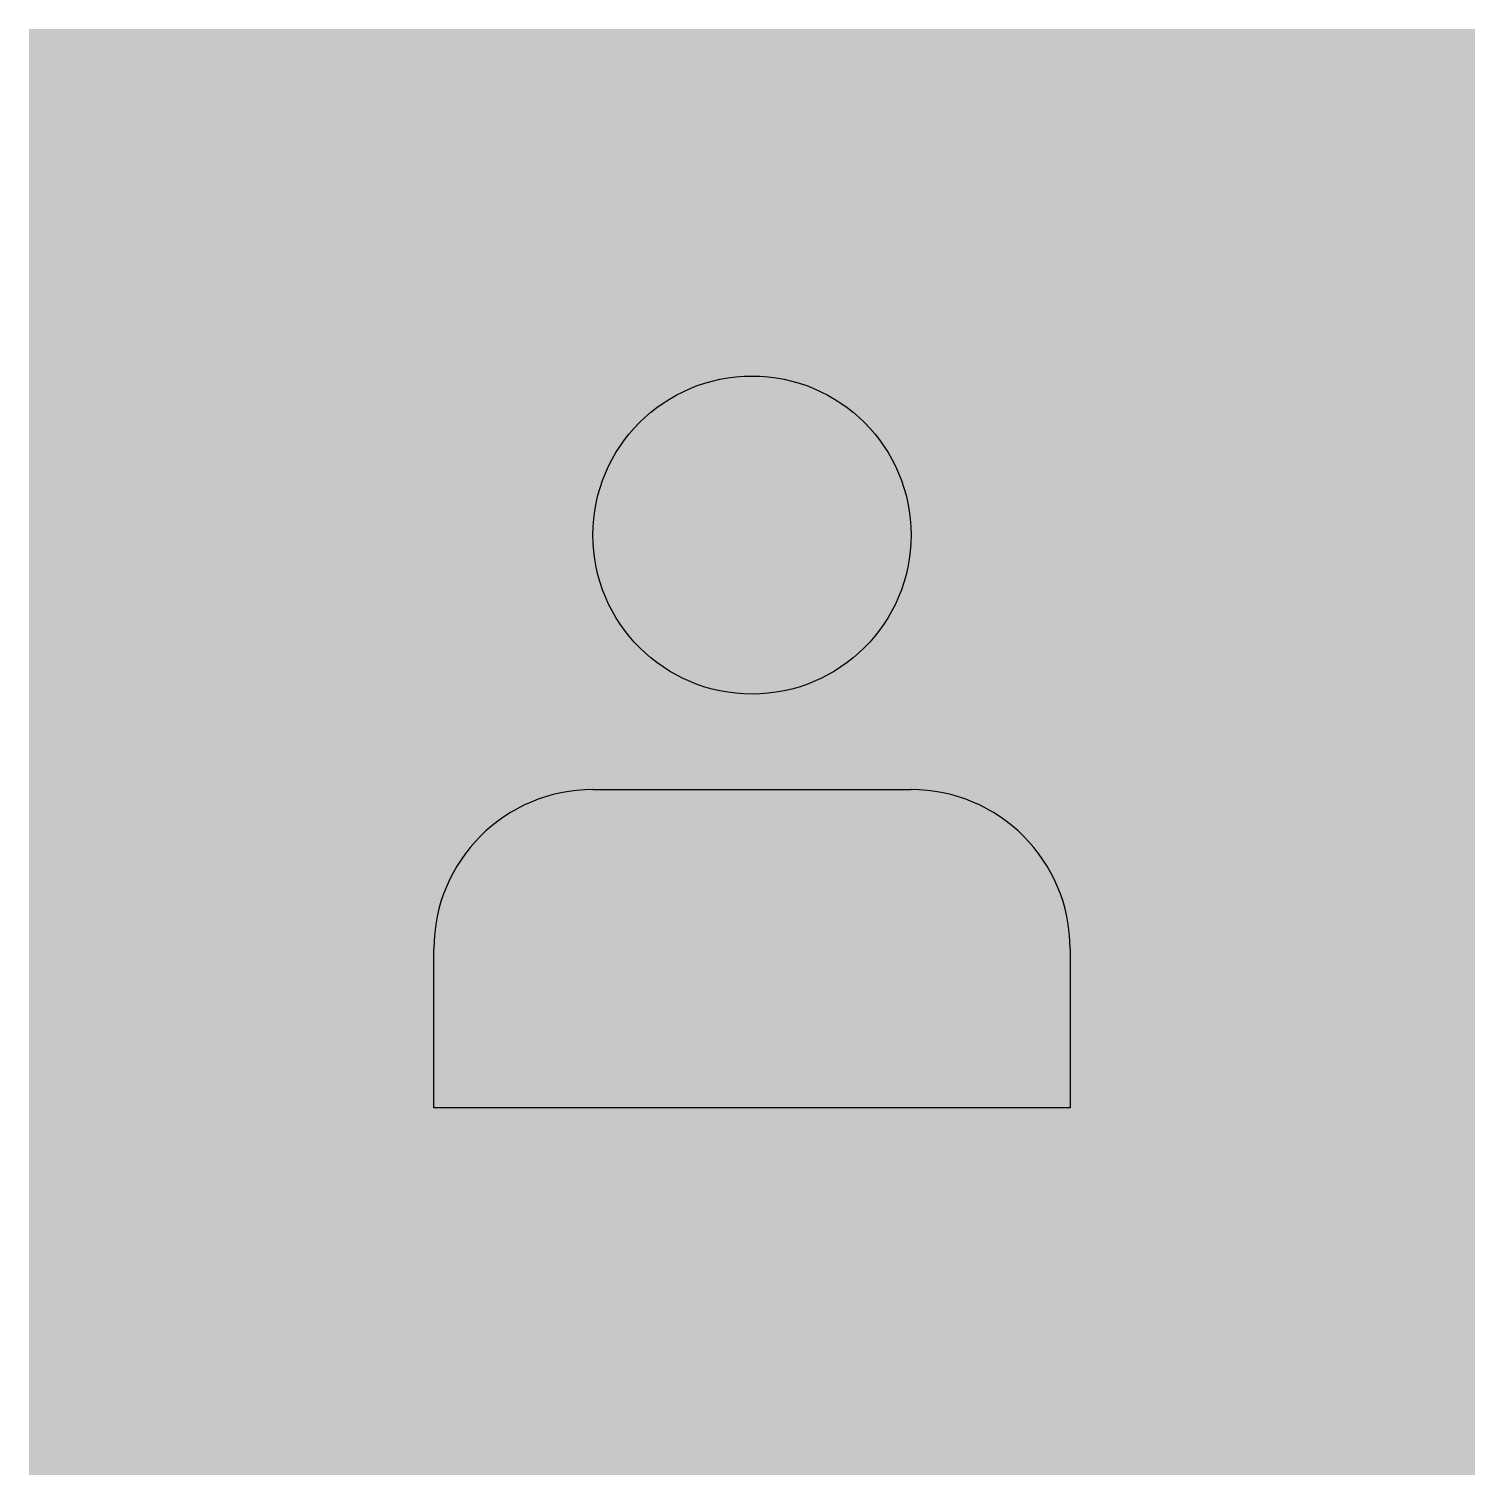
# Model space of a CAD drawing. Header units: millimetres. Extents: x -10 to 0, y 0 to 10.
import ezdxf

# ---------------------------------------------------------------- set-up
doc = ezdxf.new("R2010")
doc.units = ezdxf.units.MM
doc.layers.get('0').update_dxf_attribs({"lineweight": 25, "true_color": 0xffffff})

msp = doc.modelspace()

# ---------------------------------------------------------------- hatches: boundary and pattern name
at = {"true_color": 0x000000}
msp.add_hatch(color=7, dxfattribs=at).paths.add_polyline_path([(-10, 0), (-10, 10), (0, 10), (0, 0)])

# ---------------------------------------------------------------- linework, layer by layer
for p, q in [((-6.1, 4.74), (-3.9, 4.74)), ((-7.2, 2.54), (-7.2, 3.64)), ((-2.8, 3.64), (-2.8, 2.54)), ((-2.8, 2.54), (-7.2, 2.54))]:
    msp.add_line(p, q)
msp.add_circle((-5, 6.5), 1.1)
for centre, start, end in [((-6.1, 3.64), 90, 180), ((-3.9, 3.64), 0, 90)]:
    msp.add_arc(centre, 1.1, start, end)

doc.saveas('drawing.dxf')
